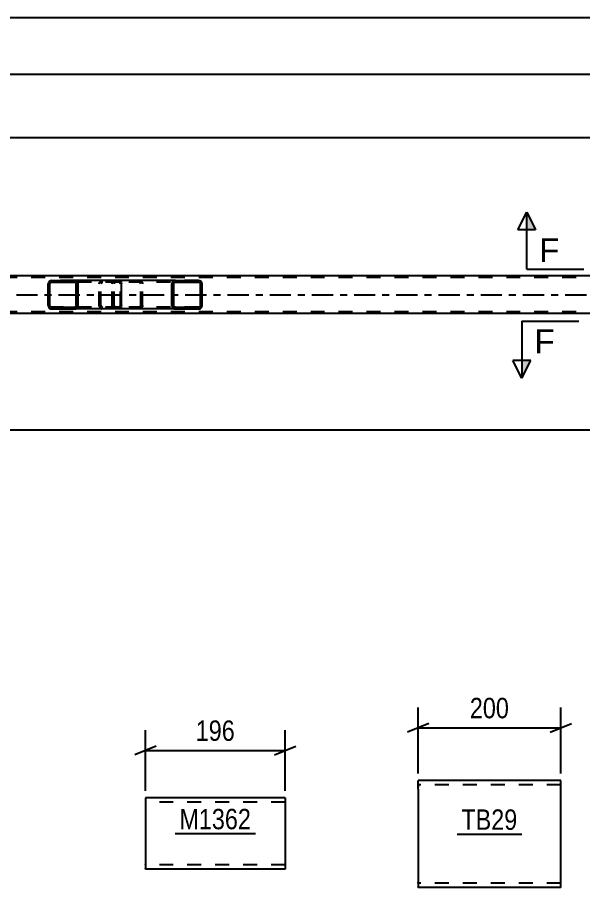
# Model space of a CAD drawing. Header units: millimetres. Extents: x 0 to 841, y 0 to 594.
# Drawn here: x 489.1 to 568.4, y 148.1 to 270.2 of the extents above; entities that cross this region are included whole.
import ezdxf

# ---------------------------------------------------------------- set-up
doc = ezdxf.new("R2010")
doc.units = ezdxf.units.MM
doc.linetypes.add('DXK_LINE_DOT2', pattern=[3.9198, 1.9599, -1.9599])
doc.linetypes.add('DXK_LINE_DOT3', pattern=[5.9187, 2.979, -0.9799, 0.9799, -0.9799])
doc.styles.add('Arial', font='arial.ttf', dxfattribs={"height": 0.2})
doc.styles.add('Arial Narrow', font='ARIALN.TTF', dxfattribs={"height": 0.2})

# ---------------------------------------------------------------- blocks, each defined once
blk = doc.blocks.new('Part-247646094-2485 - 2419')
at = {"linetype": 'Continuous'}
h = blk.add_hatch(dxfattribs=at)
h.set_pattern_fill('', scale=0.7, style=0, pattern_type=0)
h.set_pattern_definition([(45, (497.6094, 233.0014), (-1.57154, 1.57154), [])])
h.paths.add_polyline_path([(497.65, 232.82), (497.61, 233), (497.5, 233.16), (497.34, 233.26), (497.14, 233.3), (493.96, 233.3), (493.77, 233.26), (493.61, 233.16), (493.5, 233), (493.46, 232.82), (493.46, 229.78), (493.5, 229.59), (493.61, 229.44), (493.77, 229.33), (493.96, 229.3), (497.14, 229.3), (497.34, 229.33), (497.5, 229.44), (497.61, 229.59), (497.65, 229.78)])
h.paths.add_polyline_path([(497.38, 229.69), (497.32, 229.61), (497.24, 229.56), (497.14, 229.54), (493.96, 229.54), (493.86, 229.56), (493.78, 229.61), (493.73, 229.69), (493.71, 229.78), (493.71, 232.82), (493.73, 232.91), (493.78, 232.99), (493.86, 233.04), (493.96, 233.06), (497.14, 233.06), (497.24, 233.04), (497.32, 232.99), (497.38, 232.91), (497.4, 232.82), (497.4, 229.78)])
at = {"color": 2, "linetype": 'Continuous'}
for p, q in [((493.96, 233.3), (493.77, 233.26)), ((493.96, 233.3), (497.14, 233.3)), ((503.45, 233.3), (497.14, 233.3)), ((497.34, 233.26), (497.14, 233.3)), ((503.45, 233.3), (503.55, 233.26)), ((503.55, 233.26), (503.64, 233.16)), ((493.5, 233), (493.46, 232.82)), ((493.46, 229.78), (493.46, 232.82)), ((493.71, 232.82), (493.73, 232.91)), ((493.71, 229.78), (493.71, 232.82)), ((493.73, 232.91), (493.78, 232.99)), ((493.78, 232.99), (493.86, 233.04)), ((493.86, 233.04), (493.96, 233.06)), ((493.96, 233.06), (497.14, 233.06)), ((497.14, 233.06), (497.24, 233.04)), ((497.24, 233.04), (497.32, 232.99)), ((497.32, 232.99), (497.38, 232.91)), ((497.38, 232.91), (497.4, 232.82)), ((497.4, 229.78), (497.4, 232.82)), ((497.65, 232.82), (497.61, 233)), ((497.65, 229.78), (497.65, 232.82)), ((503.64, 233.16), (503.7, 233)), ((503.7, 233), (503.72, 232.82)), ((503.72, 229.78), (503.72, 232.82)), ((493.46, 229.78), (493.5, 229.59)), ((493.73, 229.69), (493.71, 229.78)), ((493.78, 229.61), (493.73, 229.69)), ((493.86, 229.56), (493.78, 229.61)), ((493.96, 229.54), (493.86, 229.56)), ((493.96, 229.54), (497.14, 229.54)), ((497.24, 229.56), (497.14, 229.54)), ((497.32, 229.61), (497.24, 229.56)), ((497.38, 229.69), (497.32, 229.61)), ((497.4, 229.78), (497.38, 229.69)), ((497.61, 229.59), (497.65, 229.78)), ((503.7, 229.59), (503.64, 229.44)), ((503.72, 229.78), (503.7, 229.59)), ((493.77, 229.33), (493.96, 229.3)), ((493.96, 229.3), (497.14, 229.3)), ((497.14, 229.3), (497.34, 229.33)), ((503.45, 229.3), (497.14, 229.3)), ((503.55, 229.33), (503.45, 229.3)), ((503.64, 229.44), (503.55, 229.33))]:
    blk.add_line(p, q, dxfattribs=at)
at = {"color": 7, "linetype": 'DXK_LINE_DOT2'}
for p, q in [((497.14, 233.3), (493.96, 233.3)), ((500.92, 233.26), (501.11, 233.3)), ((502.45, 233.06), (502.45, 233.3)), ((503.45, 233.06), (493.96, 233.06)), ((500.61, 232.82), (500.65, 233)), ((500.61, 229.78), (500.61, 232.82)), ((500.88, 232.91), (500.86, 232.82)), ((500.86, 229.78), (500.86, 232.82)), ((500.93, 232.99), (500.88, 232.91)), ((500.93, 232.99), (500.95, 233)), ((500.95, 233), (501.01, 233.04)), ((501.01, 233.04), (501.11, 233.06)), ((503.5, 233.04), (503.45, 233.06)), ((503.54, 232.99), (503.5, 233.04)), ((503.57, 232.91), (503.54, 232.99)), ((503.58, 232.82), (503.57, 232.91)), ((503.58, 229.78), (503.58, 232.82)), ((503.45, 229.54), (493.96, 229.54)), ((500.65, 229.59), (500.61, 229.78)), ((500.86, 229.78), (500.88, 229.69)), ((500.88, 229.69), (500.93, 229.61)), ((500.93, 229.61), (500.95, 229.59)), ((500.95, 229.59), (501.01, 229.56)), ((501.01, 229.56), (501.11, 229.54)), ((502.45, 229.3), (502.45, 229.54)), ((503.45, 229.54), (503.5, 229.56)), ((503.5, 229.56), (503.54, 229.61)), ((503.54, 229.61), (503.57, 229.69)), ((503.57, 229.69), (503.58, 229.78)), ((497.14, 229.3), (493.96, 229.3)), ((501.11, 229.3), (500.92, 229.33))]:
    blk.add_line(p, q, dxfattribs=at)
at = {"color": 2, "linetype": 'Continuous'}
for centre, start, end in [((493.95, 232.8), 111.1941, 156.1506), ((497.16, 232.8), 23.8494, 68.8059), ((493.95, 229.79), 203.8494, 248.8059), ((497.16, 229.79), 291.1941, 336.1506)]:
    blk.add_arc(centre, 0.492, start, end, dxfattribs=at)
at = {"color": 7, "linetype": 'DXK_LINE_DOT2'}
for centre, start, end in [((501.1, 232.8), 111.1941, 156.1506), ((501.1, 229.79), 203.8495, 248.8059)]:
    blk.add_arc(centre, 0.492, start, end, dxfattribs=at)
blk = doc.blocks.new('Part-247646094-2491 - 2419')
at = {"color": 7, "linetype": 'DXK_LINE_DOT2'}
for p, q in [((736.06, 233.7), (68.78, 233.7)), ((736.06, 228.9), (68.78, 228.9))]:
    blk.add_line(p, q, dxfattribs=at)
at = {"color": 2, "linetype": 'Continuous'}
for p, q in [((736.06, 233.94), (166.02, 233.94)), ((585.7, 228.66), (336.29, 228.66))]:
    blk.add_line(p, q, dxfattribs=at)
at = {"color": 7, "linetype": 'DXK_LINE_DOT3'}
blk.add_line((68.78, 231.3), (736.06, 231.3), dxfattribs=at)
blk = doc.blocks.new('Part-247646094-2602 - 2419')
at = {"linetype": 'Continuous'}
h = blk.add_hatch(dxfattribs=at)
h.set_pattern_fill('', scale=0.7, style=0, pattern_type=0)
h.set_pattern_definition([(45, (515.02, 233.0014), (-1.57154, 1.57154), [])])
h.paths.add_polyline_path([(515.06, 232.82), (515.02, 233), (514.91, 233.16), (514.74, 233.26), (514.55, 233.3), (511.31, 233.3), (511.12, 233.26), (510.95, 233.16), (510.84, 233), (510.8, 232.82), (510.8, 229.78), (510.84, 229.59), (510.95, 229.44), (511.12, 229.33), (511.31, 229.3), (514.55, 229.3), (514.74, 229.33), (514.91, 229.44), (515.02, 229.59), (515.06, 229.78)])
h.paths.add_polyline_path([(514.78, 229.69), (514.73, 229.61), (514.65, 229.56), (514.55, 229.54), (511.31, 229.54), (511.22, 229.56), (511.13, 229.61), (511.08, 229.69), (511.06, 229.78), (511.06, 232.82), (511.08, 232.91), (511.13, 232.99), (511.22, 233.04), (511.31, 233.06), (514.55, 233.06), (514.65, 233.04), (514.73, 232.99), (514.78, 232.91), (514.8, 232.82), (514.8, 229.78)])
at = {"color": 7, "linetype": 'DXK_LINE_DOT2'}
for p, q in [((502.77, 233.26), (502.96, 233.3)), ((506.2, 233.3), (502.96, 233.3)), ((506.2, 233.3), (506.39, 233.26)), ((514.55, 233.3), (511.31, 233.3)), ((502.45, 232.82), (502.49, 233)), ((502.45, 229.78), (502.45, 232.82)), ((502.73, 232.91), (502.71, 232.82)), ((502.71, 229.78), (502.71, 232.82)), ((502.78, 232.99), (502.73, 232.91)), ((502.87, 233.04), (502.78, 232.99)), ((502.96, 233.06), (502.87, 233.04)), ((514.55, 233.06), (502.96, 233.06)), ((506.3, 233.04), (506.2, 233.06)), ((506.38, 232.99), (506.3, 233.04)), ((506.43, 232.91), (506.38, 232.99)), ((506.45, 232.82), (506.43, 232.91)), ((506.45, 229.78), (506.45, 232.82)), ((506.67, 233), (506.71, 232.82)), ((506.71, 229.78), (506.71, 232.82)), ((502.49, 229.59), (502.45, 229.78)), ((502.71, 229.78), (502.73, 229.69)), ((502.73, 229.69), (502.78, 229.61)), ((502.78, 229.61), (502.87, 229.56)), ((502.87, 229.56), (502.96, 229.54)), ((514.55, 229.54), (502.96, 229.54)), ((506.2, 229.54), (506.3, 229.56)), ((506.3, 229.56), (506.38, 229.61)), ((506.38, 229.61), (506.43, 229.69)), ((506.43, 229.69), (506.45, 229.78)), ((506.71, 229.78), (506.67, 229.59)), ((502.96, 229.3), (502.77, 229.33)), ((506.2, 229.3), (502.96, 229.3)), ((506.39, 229.33), (506.2, 229.3)), ((514.55, 229.3), (511.31, 229.3))]:
    blk.add_line(p, q, dxfattribs=at)
at = {"color": 2, "linetype": 'Continuous'}
for p, q in [((511.31, 233.3), (503.45, 233.3)), ((511.31, 233.3), (511.12, 233.26)), ((511.31, 233.3), (514.55, 233.3)), ((514.74, 233.26), (514.55, 233.3)), ((510.84, 233), (510.8, 232.82)), ((510.8, 229.78), (510.8, 232.82)), ((511.06, 232.82), (511.08, 232.91)), ((511.06, 229.78), (511.06, 232.82)), ((511.08, 232.91), (511.13, 232.99)), ((511.13, 232.99), (511.22, 233.04)), ((511.22, 233.04), (511.31, 233.06)), ((511.31, 233.06), (514.55, 233.06)), ((514.55, 233.06), (514.65, 233.04)), ((514.65, 233.04), (514.73, 232.99)), ((514.73, 232.99), (514.78, 232.91)), ((514.78, 232.91), (514.8, 232.82)), ((514.8, 229.78), (514.8, 232.82)), ((515.06, 232.82), (515.02, 233)), ((515.06, 229.78), (515.06, 232.82)), ((510.8, 229.78), (510.84, 229.59)), ((511.08, 229.69), (511.06, 229.78)), ((511.13, 229.61), (511.08, 229.69)), ((511.22, 229.56), (511.13, 229.61)), ((511.31, 229.54), (511.22, 229.56)), ((511.31, 229.54), (514.55, 229.54)), ((514.65, 229.56), (514.55, 229.54)), ((514.73, 229.61), (514.65, 229.56)), ((514.78, 229.69), (514.73, 229.61)), ((514.8, 229.78), (514.78, 229.69)), ((515.02, 229.59), (515.06, 229.78)), ((511.31, 229.3), (503.45, 229.3)), ((511.12, 229.33), (511.31, 229.3)), ((511.31, 229.3), (514.55, 229.3)), ((514.55, 229.3), (514.74, 229.33))]:
    blk.add_line(p, q, dxfattribs=at)
at = {"color": 7, "linetype": 'DXK_LINE_DOT2'}
for centre, start, end in [((502.94, 232.8), 110.7584, 155.6801), ((506.22, 232.8), 24.32, 69.2417), ((502.94, 229.8), 204.32, 249.2417), ((506.22, 229.8), 290.7584, 335.6801)]:
    blk.add_arc(centre, 0.496, start, end, dxfattribs=at)
at = {"color": 2, "linetype": 'Continuous'}
for centre, start, end in [((511.29, 232.8), 110.7584, 155.6801), ((514.57, 232.8), 24.32, 69.2417), ((511.29, 229.8), 204.32, 249.2417), ((514.57, 229.8), 290.7584, 335.6801)]:
    blk.add_arc(centre, 0.496, start, end, dxfattribs=at)
blk = doc.blocks.new('Part-247646094-4531 - 4524')
at = {"color": 2, "linetype": 'Continuous'}
for p, q in [((545.33, 161.93), (545.33, 163.13)), ((565.33, 163.13), (545.33, 163.13)), ((565.33, 148.13), (565.33, 163.13)), ((545.33, 161.93), (545.33, 148.13)), ((565.33, 148.13), (545.33, 148.13))]:
    blk.add_line(p, q, dxfattribs=at)
at = {"color": 7, "linetype": 'DXK_LINE_DOT2'}
for p, q in [((545.33, 163.13), (545.33, 163.04)), ((565.33, 162.53), (545.33, 162.53)), ((545.33, 162.53), (545.33, 162.16)), ((545.33, 148.87), (545.33, 148.77)), ((545.33, 148.77), (545.33, 148.87)), ((545.33, 148.77), (545.33, 148.73)), ((545.33, 148.73), (545.33, 148.77)), ((565.33, 148.73), (545.33, 148.73)), ((545.33, 148.13), (545.33, 148.21))]:
    blk.add_line(p, q, dxfattribs=at)
blk = doc.blocks.new('Part-247646094-26689 - 26688')
at = {"color": 2, "linetype": 'Continuous'}
for p, q in [((526.69, 160.71), (507.09, 160.71)), ((507.09, 160.71), (507.09, 150.8)), ((526.69, 160.71), (526.69, 150.71)), ((507.09, 150.71), (507.09, 150.8)), ((526.69, 150.71), (507.09, 150.71))]:
    blk.add_line(p, q, dxfattribs=at)
at = {"color": 7, "linetype": 'DXK_LINE_DOT2'}
for p, q in [((526.69, 160.11), (507.09, 160.11)), ((526.69, 160.62), (526.69, 160.71)), ((507.09, 151.31), (507.09, 151.35)), ((526.69, 151.31), (507.09, 151.31)), ((526.69, 151.31), (526.69, 151.35))]:
    blk.add_line(p, q, dxfattribs=at)
blk = doc.blocks.new('StraightDimension-247646094-2729 - 2419')
at = {"color": 7, "linetype": 'Continuous'}
blk.add_line((59.52, 270.21), (736.68, 270.21), dxfattribs=at)
blk = doc.blocks.new('StraightDimension-247646094-25883 - 2419')
at = {"color": 7, "linetype": 'Continuous'}
blk.add_line((331.09, 253.34), (586.5, 253.34), dxfattribs=at)
blk = doc.blocks.new('StraightDimension-247646094-2660 - 2419')
at = {"color": 7, "linetype": 'Continuous'}
blk.add_line((60.15, 262.26), (736.06, 262.26), dxfattribs=at)
blk = doc.blocks.new('StraightDimension-247646094-25942 - 2419')
at = {"color": 7, "linetype": 'Continuous'}
blk.add_line((331.09, 212.35), (586.5, 212.35), dxfattribs=at)
blk = doc.blocks.new('StraightDimension-247646094-4533 - 4524')
at = {"color": 7, "linetype": 'Continuous'}
for p, q in [((545.33, 164.13), (545.33, 173.38)), ((565.33, 164.13), (565.33, 173.38)), ((546.83, 171.13), (543.83, 169.93)), ((563.83, 169.93), (566.83, 171.13)), ((545.33, 170.53), (565.33, 170.53))]:
    blk.add_line(p, q, dxfattribs=at)
at = {"color": 0}
blk.add_wipeout([(558.67, 171.28), (558.67, 175.48), (551.99, 175.48), (551.99, 171.28)], dxfattribs=at)
at = {"color": 3, "style": 'Arial Narrow'}
blk.add_text('200', height=2.863, dxfattribs=at).set_placement((552.59, 171.88))
blk = doc.blocks.new('StraightDimension-247646094-26776 - 26688')
at = {"color": 7, "linetype": 'Continuous'}
for p, q in [((507.09, 161.71), (507.09, 170.21)), ((526.69, 161.71), (526.69, 170.21)), ((508.59, 167.96), (505.59, 166.76)), ((507.09, 167.36), (526.69, 167.36)), ((525.19, 166.76), (528.19, 167.96))]:
    blk.add_line(p, q, dxfattribs=at)
at = {"color": 0}
blk.add_wipeout([(520.23, 168.11), (520.23, 172.31), (513.55, 172.31), (513.55, 168.11)], dxfattribs=at)
at = {"color": 3, "style": 'Arial Narrow'}
blk.add_text('196', height=2.863, dxfattribs=at).set_placement((514.15, 168.71))
blk = doc.blocks.new('SectionMark-247646094-2801 - 2419')
at = {"linetype": 'Continuous'}
for points in [[(561.81, 240.39), (560.56, 240.39), (560.56, 242.89)], [(617.12, 240.39), (615.87, 240.39), (617.12, 242.89)]]:
    blk.add_hatch(color=6, dxfattribs=at).paths.add_polyline_path(points)
at = {"color": 6, "linetype": 'Continuous'}
for p, q in [((559.31, 240.39), (560.56, 242.89)), ((560.56, 234.89), (560.56, 242.89)), ((560.56, 242.89), (561.81, 240.39)), ((617.12, 242.89), (615.87, 240.39)), ((617.12, 234.89), (617.12, 242.89)), ((617.12, 242.89), (618.37, 240.39)), ((561.81, 240.39), (559.31, 240.39)), ((615.87, 240.39), (618.37, 240.39)), ((560.56, 234.89), (568.56, 234.89)), ((617.12, 234.89), (609.12, 234.89))]:
    blk.add_line(p, q, dxfattribs=at)
at = {"color": 0, "linetype": 'Continuous'}
for points in [[(565.16, 235.89), (565.16, 239.39), (562.31, 239.39), (562.31, 235.89)], [(615.37, 235.89), (615.37, 239.39), (612.52, 239.39), (612.52, 235.89)]]:
    blk.add_wipeout(points, dxfattribs=at)
at = {"color": 3, "linetype": 'Continuous', "style": 'Arial'}
for p in [(562.31, 235.89), (612.52, 235.89)]:
    blk.add_text('F', height=3.34, dxfattribs=at).set_placement(p)
blk = doc.blocks.new('SectionMark-247646094-2805 - 2419')
at = {"linetype": 'Continuous'}
for points in [[(559.89, 222.09), (561.14, 222.09), (559.89, 219.59)], [(615.79, 222.09), (617.04, 222.09), (617.04, 219.59)]]:
    blk.add_hatch(color=6, dxfattribs=at).paths.add_polyline_path(points)
at = {"color": 6, "linetype": 'Continuous'}
for p, q in [((559.89, 227.59), (567.89, 227.59)), ((559.89, 227.59), (559.89, 219.59)), ((617.04, 227.59), (609.04, 227.59)), ((617.04, 227.59), (617.04, 219.59)), ((559.89, 219.59), (558.64, 222.09)), ((561.14, 222.09), (558.64, 222.09)), ((559.89, 219.59), (561.14, 222.09)), ((615.79, 222.09), (618.29, 222.09)), ((617.04, 219.59), (615.79, 222.09)), ((618.29, 222.09), (617.04, 219.59))]:
    blk.add_line(p, q, dxfattribs=at)
at = {"color": 0, "linetype": 'Continuous'}
for points in [[(564.49, 223.09), (564.49, 226.59), (561.64, 226.59), (561.64, 223.09)], [(615.29, 223.09), (615.29, 226.59), (612.43, 226.59), (612.43, 223.09)]]:
    blk.add_wipeout(points, dxfattribs=at)
at = {"color": 3, "linetype": 'Continuous', "style": 'Arial'}
for p in [(561.64, 223.09), (612.43, 223.09)]:
    blk.add_text('F', height=3.34, dxfattribs=at).set_placement(p)
blk = doc.blocks.new('Mark-247646094-4527 - 4524')
at = {"color": 0}
blk.add_wipeout([(559.26, 156.23), (559.26, 159.23), (551.4, 159.23), (551.4, 156.23)], dxfattribs=at)
blk.add_wipeout([(559.26, 156.23), (559.26, 159.23), (551.4, 159.23), (551.4, 156.23)], dxfattribs=at)
at = {"color": 30, "linetype": 'Continuous'}
blk.add_line((550.8, 155.63), (559.86, 155.63), dxfattribs=at)
at = {"color": 3, "style": 'Arial Narrow'}
blk.add_text('TB29', height=2.863, dxfattribs=at).set_placement((551.4, 156.23))
blk = doc.blocks.new('Mark-247646094-26829 - 26688')
at = {"color": 0}
blk.add_wipeout([(521.91, 156.31), (521.91, 159.31), (511.86, 159.31), (511.86, 156.31)], dxfattribs=at)
blk.add_wipeout([(521.91, 156.31), (521.91, 159.31), (511.86, 159.31), (511.86, 156.31)], dxfattribs=at)
at = {"color": 30, "linetype": 'Continuous'}
blk.add_line((511.26, 155.71), (522.51, 155.71), dxfattribs=at)
at = {"color": 3, "style": 'Arial Narrow'}
blk.add_text('M1362', height=2.863, dxfattribs=at).set_placement((511.86, 156.31))

msp = doc.modelspace()

# ---------------------------------------------------------------- block references
for name in ['StraightDimension-247646094-2729 - 2419', 'Part-247646094-2491 - 2419', 'Part-247646094-2485 - 2419', 'Part-247646094-2602 - 2419', 'StraightDimension-247646094-25942 - 2419', 'StraightDimension-247646094-4533 - 4524', 'StraightDimension-247646094-26776 - 26688', 'Part-247646094-4531 - 4524', 'Part-247646094-26689 - 26688']:
    msp.add_blockref(name, (0, 0))

# ---------------------------------------------------------------- next in the draw order: block references
for name in ['StraightDimension-247646094-25883 - 2419', 'SectionMark-247646094-2805 - 2419', 'Mark-247646094-26829 - 26688', 'Mark-247646094-4527 - 4524']:
    msp.add_blockref(name, (0, 0))

# ---------------------------------------------------------------- next in the draw order: block references
msp.add_blockref('StraightDimension-247646094-2660 - 2419', (0, 0))

# ---------------------------------------------------------------- next in the draw order: block references
msp.add_blockref('SectionMark-247646094-2801 - 2419', (0, 0))

doc.saveas('drawing.dxf')
